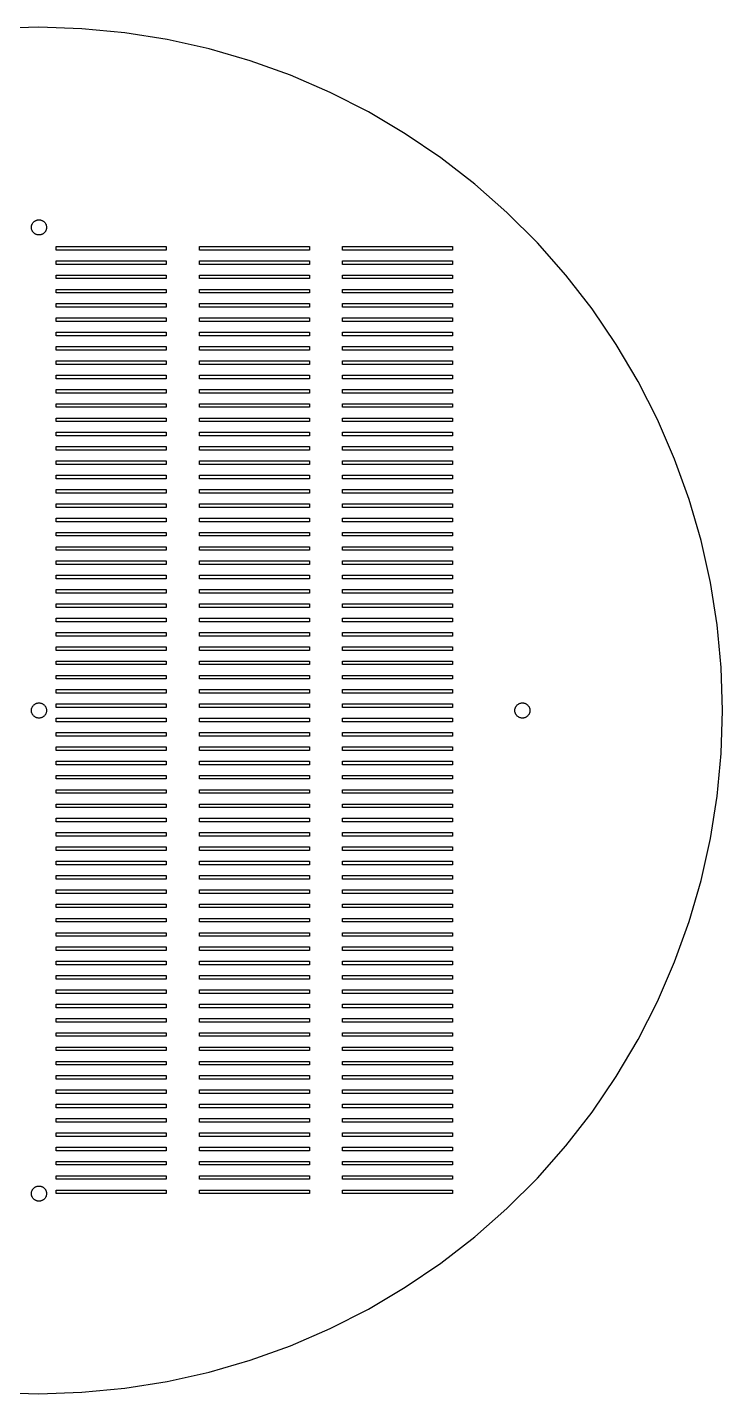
# Model space of a CAD drawing. Header units: metres. Extents: x -248 to 248, y -248 to 248.
# Drawn here: x -4.2 to 248.5, y -248.5 to 248.5 of the extents above; entities that cross this region are included whole.
import ezdxf

# ---------------------------------------------------------------- set-up
doc = ezdxf.new("R2010")
doc.units = ezdxf.units.M

msp = doc.modelspace()

# ---------------------------------------------------------------- linework, layer by layer
for p, q in [((0, 248.5), (-15.6034, 248.01)), ((15.6034, 248.01), (0, 248.5)), ((31.1453, 246.54), (15.6034, 248.01)), ((46.5643, 244.098), (31.1453, 246.54)), ((61.7994, 240.693), (46.5643, 244.098)), ((76.7907, 236.338), (61.7994, 240.693)), ((91.4789, 231.049), (76.7907, 236.338)), ((105.806, 224.85), (91.4789, 231.049)), ((119.716, 217.762), (105.806, 224.85)), ((133.153, 209.815), (119.716, 217.762)), ((146.065, 201.041), (133.153, 209.815)), ((158.4, 191.473), (146.065, 201.041)), ((170.11, 181.149), (158.4, 191.473)), ((181.149, 170.11), (170.11, 181.149)), ((-2.75, 175.716), (-2.74457, 175.889)), ((-2.74457, 175.543), (-2.75, 175.716)), ((-2.74457, 175.889), (-2.7283, 176.061)), ((-2.7283, 175.371), (-2.74457, 175.543)), ((-2.7283, 176.061), (-2.70128, 176.231)), ((-2.70128, 175.201), (-2.7283, 175.371)), ((-2.70128, 176.231), (-2.66359, 176.4)), ((-2.66359, 175.032), (-2.70128, 175.201)), ((-2.66359, 176.4), (-2.6154, 176.566)), ((-2.6154, 174.866), (-2.66359, 175.032)), ((-2.6154, 176.566), (-2.55688, 176.728)), ((-2.55688, 174.704), (-2.6154, 174.866)), ((-2.55688, 176.728), (-2.48827, 176.887)), ((-2.48827, 174.545), (-2.55688, 174.704)), ((-2.48827, 176.887), (-2.40984, 177.041)), ((-2.40984, 174.391), (-2.48827, 174.545)), ((-2.40984, 177.041), (-2.3219, 177.19)), ((-2.3219, 174.243), (-2.40984, 174.391)), ((-2.3219, 177.19), (-2.22479, 177.332)), ((-2.22479, 174.1), (-2.3219, 174.243)), ((-2.22479, 177.332), (-2.1189, 177.469)), ((-2.1189, 173.963), (-2.22479, 174.1)), ((-2.1189, 177.469), (-2.00465, 177.599)), ((-2.00465, 173.834), (-2.1189, 173.963)), ((-2.00465, 177.599), (-1.88249, 177.721)), ((-1.88249, 177.721), (-1.75291, 177.835)), ((-1.75291, 177.835), (-1.61641, 177.941)), ((-1.61641, 177.941), (-1.47351, 178.038)), ((-1.47351, 178.038), (-1.32481, 178.126)), ((-1.32481, 178.126), (-1.17088, 178.204)), ((-1.17088, 178.204), (-1.01233, 178.273)), ((-1.01233, 178.273), (-0.849792, 178.331)), ((-0.849792, 178.331), (-0.683884, 178.38)), ((-0.683884, 178.38), (-0.515289, 178.417)), ((-0.515289, 178.417), (-0.344666, 178.444)), ((-0.344666, 178.444), (-0.172668, 178.461)), ((-0.172668, 178.461), (0, 178.466)), ((0, 178.466), (0.172668, 178.461)), ((0.172668, 178.461), (0.344666, 178.444)), ((0.344666, 178.444), (0.515289, 178.417)), ((0.515289, 178.417), (0.683884, 178.38)), ((0.683884, 178.38), (0.849792, 178.331)), ((0.849792, 178.331), (1.01233, 178.273)), ((1.01233, 178.273), (1.17088, 178.204)), ((1.17088, 178.204), (1.32481, 178.126)), ((1.32481, 178.126), (1.47351, 178.038)), ((1.47351, 178.038), (1.61641, 177.941)), ((1.61641, 177.941), (1.75291, 177.835)), ((1.75291, 177.835), (1.88249, 177.721)), ((1.88249, 177.721), (2.00465, 177.599)), ((2.00465, 177.599), (2.1189, 177.469)), ((2.1189, 173.963), (2.00465, 173.834)), ((2.1189, 177.469), (2.22479, 177.332)), ((2.22479, 174.1), (2.1189, 173.963)), ((2.22479, 177.332), (2.3219, 177.19)), ((2.3219, 174.243), (2.22479, 174.1)), ((2.3219, 177.19), (2.40984, 177.041)), ((2.40984, 174.391), (2.3219, 174.243)), ((2.40984, 177.041), (2.48827, 176.887)), ((2.48827, 174.545), (2.40984, 174.391)), ((2.48827, 176.887), (2.55688, 176.728)), ((2.55688, 174.704), (2.48827, 174.545)), ((2.55688, 176.728), (2.6154, 176.566)), ((2.6154, 174.866), (2.55688, 174.704)), ((2.6154, 176.566), (2.66359, 176.4)), ((2.66359, 175.032), (2.6154, 174.866)), ((2.66359, 176.4), (2.70128, 176.231)), ((2.70128, 175.201), (2.66359, 175.032)), ((2.70128, 176.231), (2.7283, 176.061)), ((2.7283, 175.371), (2.70128, 175.201)), ((2.7283, 176.061), (2.74457, 175.889)), ((2.74457, 175.543), (2.7283, 175.371)), ((2.74457, 175.889), (2.75, 175.716)), ((2.75, 175.716), (2.74457, 175.543)), ((-1.88249, 173.711), (-2.00465, 173.834)), ((-1.75291, 173.597), (-1.88249, 173.711)), ((-1.61641, 173.491), (-1.75291, 173.597)), ((-1.47351, 173.394), (-1.61641, 173.491)), ((-1.32481, 173.306), (-1.47351, 173.394)), ((-1.17088, 173.228), (-1.32481, 173.306)), ((-1.01233, 173.159), (-1.17088, 173.228)), ((-0.849792, 173.101), (-1.01233, 173.159)), ((-0.683884, 173.052), (-0.849792, 173.101)), ((-0.515289, 173.015), (-0.683884, 173.052)), ((-0.344666, 172.988), (-0.515289, 173.015)), ((-0.172668, 172.971), (-0.344666, 172.988)), ((0, 172.966), (-0.172668, 172.971)), ((0.172668, 172.971), (0, 172.966)), ((0.344666, 172.988), (0.172668, 172.971)), ((0.515289, 173.015), (0.344666, 172.988)), ((0.683884, 173.052), (0.515289, 173.015)), ((0.849792, 173.101), (0.683884, 173.052)), ((1.01233, 173.159), (0.849792, 173.101)), ((1.17088, 173.228), (1.01233, 173.159)), ((1.32481, 173.306), (1.17088, 173.228)), ((1.47351, 173.394), (1.32481, 173.306)), ((1.61641, 173.491), (1.47351, 173.394)), ((1.75291, 173.597), (1.61641, 173.491)), ((1.88249, 173.711), (1.75291, 173.597)), ((2.00465, 173.834), (1.88249, 173.711)), ((191.473, 158.4), (181.149, 170.11)), ((6.28395, 167.484), (6.28395, 168.784)), ((6.28395, 168.784), (46.284, 168.784)), ((46.284, 167.484), (6.28395, 167.484)), ((46.284, 168.784), (46.284, 167.484)), ((58.284, 167.484), (58.284, 168.784)), ((58.284, 168.784), (98.284, 168.784)), ((98.284, 167.484), (58.284, 167.484)), ((98.284, 168.784), (98.284, 167.484)), ((110.284, 167.484), (110.284, 168.784)), ((110.284, 168.784), (150.284, 168.784)), ((150.284, 167.484), (110.284, 167.484)), ((150.284, 168.784), (150.284, 167.484)), ((6.28395, 162.284), (6.28395, 163.584)), ((6.28395, 163.584), (46.284, 163.584)), ((46.284, 162.284), (6.28395, 162.284)), ((46.284, 163.584), (46.284, 162.284)), ((58.284, 162.284), (58.284, 163.584)), ((58.284, 163.584), (98.284, 163.584)), ((98.284, 162.284), (58.284, 162.284)), ((98.284, 163.584), (98.284, 162.284)), ((110.284, 162.284), (110.284, 163.584)), ((110.284, 163.584), (150.284, 163.584)), ((150.284, 162.284), (110.284, 162.284)), ((150.284, 163.584), (150.284, 162.284)), ((6.28395, 157.084), (6.28395, 158.384)), ((6.28395, 158.384), (46.284, 158.384)), ((46.284, 157.084), (6.28395, 157.084)), ((46.284, 158.384), (46.284, 157.084)), ((58.284, 157.084), (58.284, 158.384)), ((58.284, 158.384), (98.284, 158.384)), ((98.284, 157.084), (58.284, 157.084)), ((98.284, 158.384), (98.284, 157.084)), ((110.284, 157.084), (110.284, 158.384)), ((110.284, 158.384), (150.284, 158.384)), ((150.284, 157.084), (110.284, 157.084)), ((150.284, 158.384), (150.284, 157.084)), ((201.041, 146.065), (191.473, 158.4)), ((6.28395, 151.884), (6.28395, 153.184)), ((6.28395, 153.184), (46.284, 153.184)), ((46.284, 151.884), (6.28395, 151.884)), ((46.284, 153.184), (46.284, 151.884)), ((58.284, 151.884), (58.284, 153.184)), ((58.284, 153.184), (98.284, 153.184)), ((98.284, 151.884), (58.284, 151.884)), ((98.284, 153.184), (98.284, 151.884)), ((110.284, 151.884), (110.284, 153.184)), ((110.284, 153.184), (150.284, 153.184)), ((150.284, 151.884), (110.284, 151.884)), ((150.284, 153.184), (150.284, 151.884)), ((6.28395, 146.684), (6.28395, 147.984)), ((6.28395, 147.984), (46.284, 147.984)), ((46.284, 146.684), (6.28395, 146.684)), ((46.284, 147.984), (46.284, 146.684)), ((58.284, 146.684), (58.284, 147.984)), ((58.284, 147.984), (98.284, 147.984)), ((98.284, 146.684), (58.284, 146.684)), ((98.284, 147.984), (98.284, 146.684)), ((110.284, 146.684), (110.284, 147.984)), ((110.284, 147.984), (150.284, 147.984)), ((150.284, 146.684), (110.284, 146.684)), ((150.284, 147.984), (150.284, 146.684)), ((209.815, 133.153), (201.041, 146.065)), ((6.28395, 141.484), (6.28395, 142.784)), ((6.28395, 142.784), (46.284, 142.784)), ((46.284, 141.484), (6.28395, 141.484)), ((46.284, 142.784), (46.284, 141.484)), ((58.284, 141.484), (58.284, 142.784)), ((58.284, 142.784), (98.284, 142.784)), ((98.284, 141.484), (58.284, 141.484)), ((98.284, 142.784), (98.284, 141.484)), ((110.284, 141.484), (110.284, 142.784)), ((110.284, 142.784), (150.284, 142.784)), ((150.284, 141.484), (110.284, 141.484)), ((150.284, 142.784), (150.284, 141.484)), ((6.28395, 136.284), (6.28395, 137.584)), ((6.28395, 137.584), (46.284, 137.584)), ((46.284, 136.284), (6.28395, 136.284)), ((46.284, 137.584), (46.284, 136.284)), ((58.284, 136.284), (58.284, 137.584)), ((58.284, 137.584), (98.284, 137.584)), ((98.284, 136.284), (58.284, 136.284)), ((98.284, 137.584), (98.284, 136.284)), ((110.284, 136.284), (110.284, 137.584)), ((110.284, 137.584), (150.284, 137.584)), ((150.284, 136.284), (110.284, 136.284)), ((150.284, 137.584), (150.284, 136.284)), ((6.28395, 131.084), (6.28395, 132.384)), ((6.28395, 132.384), (46.284, 132.384)), ((46.284, 131.084), (6.28395, 131.084)), ((46.284, 132.384), (46.284, 131.084)), ((58.284, 131.084), (58.284, 132.384)), ((58.284, 132.384), (98.284, 132.384)), ((98.284, 131.084), (58.284, 131.084)), ((98.284, 132.384), (98.284, 131.084)), ((110.284, 131.084), (110.284, 132.384)), ((110.284, 132.384), (150.284, 132.384)), ((150.284, 131.084), (110.284, 131.084)), ((150.284, 132.384), (150.284, 131.084)), ((217.762, 119.716), (209.815, 133.153)), ((6.28395, 125.884), (6.28395, 127.184)), ((6.28395, 127.184), (46.284, 127.184)), ((46.284, 125.884), (6.28395, 125.884)), ((46.284, 127.184), (46.284, 125.884)), ((58.284, 125.884), (58.284, 127.184)), ((58.284, 127.184), (98.284, 127.184)), ((98.284, 125.884), (58.284, 125.884)), ((98.284, 127.184), (98.284, 125.884)), ((110.284, 125.884), (110.284, 127.184)), ((110.284, 127.184), (150.284, 127.184)), ((150.284, 125.884), (110.284, 125.884)), ((150.284, 127.184), (150.284, 125.884)), ((6.28395, 120.684), (6.28395, 121.984)), ((6.28395, 121.984), (46.284, 121.984)), ((46.284, 120.684), (6.28395, 120.684)), ((46.284, 121.984), (46.284, 120.684)), ((58.284, 120.684), (58.284, 121.984)), ((58.284, 121.984), (98.284, 121.984)), ((98.284, 120.684), (58.284, 120.684)), ((98.284, 121.984), (98.284, 120.684)), ((110.284, 120.684), (110.284, 121.984)), ((110.284, 121.984), (150.284, 121.984)), ((150.284, 120.684), (110.284, 120.684)), ((150.284, 121.984), (150.284, 120.684)), ((224.85, 105.806), (217.762, 119.716)), ((6.28395, 115.484), (6.28395, 116.784)), ((6.28395, 116.784), (46.284, 116.784)), ((46.284, 115.484), (6.28395, 115.484)), ((46.284, 116.784), (46.284, 115.484)), ((58.284, 115.484), (58.284, 116.784)), ((58.284, 116.784), (98.284, 116.784)), ((98.284, 115.484), (58.284, 115.484)), ((98.284, 116.784), (98.284, 115.484)), ((110.284, 115.484), (110.284, 116.784)), ((110.284, 116.784), (150.284, 116.784)), ((150.284, 115.484), (110.284, 115.484)), ((150.284, 116.784), (150.284, 115.484)), ((6.28395, 110.284), (6.28395, 111.584)), ((6.28395, 111.584), (46.284, 111.584)), ((46.284, 110.284), (6.28395, 110.284)), ((46.284, 111.584), (46.284, 110.284)), ((58.284, 110.284), (58.284, 111.584)), ((58.284, 111.584), (98.284, 111.584)), ((98.284, 110.284), (58.284, 110.284)), ((98.284, 111.584), (98.284, 110.284)), ((110.284, 110.284), (110.284, 111.584)), ((110.284, 111.584), (150.284, 111.584)), ((150.284, 110.284), (110.284, 110.284)), ((150.284, 111.584), (150.284, 110.284)), ((6.28395, 105.084), (6.28395, 106.384)), ((6.28395, 106.384), (46.284, 106.384)), ((46.284, 105.084), (6.28395, 105.084)), ((46.284, 106.384), (46.284, 105.084)), ((58.284, 105.084), (58.284, 106.384)), ((58.284, 106.384), (98.284, 106.384)), ((98.284, 105.084), (58.284, 105.084)), ((98.284, 106.384), (98.284, 105.084)), ((110.284, 105.084), (110.284, 106.384)), ((110.284, 106.384), (150.284, 106.384)), ((150.284, 105.084), (110.284, 105.084)), ((150.284, 106.384), (150.284, 105.084)), ((231.049, 91.4789), (224.85, 105.806)), ((6.28395, 99.884), (6.28395, 101.184)), ((6.28395, 101.184), (46.284, 101.184)), ((46.284, 99.884), (6.28395, 99.884)), ((46.284, 101.184), (46.284, 99.884)), ((58.284, 99.884), (58.284, 101.184)), ((58.284, 101.184), (98.284, 101.184)), ((98.284, 99.884), (58.284, 99.884)), ((98.284, 101.184), (98.284, 99.884)), ((110.284, 99.884), (110.284, 101.184)), ((110.284, 101.184), (150.284, 101.184)), ((150.284, 99.884), (110.284, 99.884)), ((150.284, 101.184), (150.284, 99.884)), ((6.28395, 94.684), (6.28395, 95.984)), ((6.28395, 95.984), (46.284, 95.984)), ((46.284, 94.684), (6.28395, 94.684)), ((46.284, 95.984), (46.284, 94.684)), ((58.284, 94.684), (58.284, 95.984)), ((58.284, 95.984), (98.284, 95.984)), ((98.284, 94.684), (58.284, 94.684)), ((98.284, 95.984), (98.284, 94.684)), ((110.284, 94.684), (110.284, 95.984)), ((110.284, 95.984), (150.284, 95.984)), ((150.284, 94.684), (110.284, 94.684)), ((150.284, 95.984), (150.284, 94.684)), ((6.28395, 89.484), (6.28395, 90.784)), ((6.28395, 90.784), (46.284, 90.784)), ((46.284, 89.484), (6.28395, 89.484)), ((46.284, 90.784), (46.284, 89.484)), ((58.284, 89.484), (58.284, 90.784)), ((58.284, 90.784), (98.284, 90.784)), ((98.284, 89.484), (58.284, 89.484)), ((98.284, 90.784), (98.284, 89.484)), ((110.284, 89.484), (110.284, 90.784)), ((110.284, 90.784), (150.284, 90.784)), ((150.284, 89.484), (110.284, 89.484)), ((150.284, 90.784), (150.284, 89.484)), ((236.338, 76.7907), (231.049, 91.4789)), ((6.28395, 84.284), (6.28395, 85.584)), ((6.28395, 85.584), (46.284, 85.584)), ((46.284, 85.584), (46.284, 84.284)), ((58.284, 84.284), (58.284, 85.584)), ((58.284, 85.584), (98.284, 85.584)), ((98.284, 85.584), (98.284, 84.284)), ((110.284, 84.284), (110.284, 85.584)), ((110.284, 85.584), (150.284, 85.584)), ((150.284, 85.584), (150.284, 84.284)), ((46.284, 84.284), (6.28395, 84.284)), ((6.28395, 79.084), (6.28395, 80.384)), ((6.28395, 80.384), (46.284, 80.384)), ((46.284, 80.384), (46.284, 79.084)), ((98.284, 84.284), (58.284, 84.284)), ((58.284, 79.084), (58.284, 80.384)), ((58.284, 80.384), (98.284, 80.384)), ((98.284, 80.384), (98.284, 79.084)), ((150.284, 84.284), (110.284, 84.284)), ((110.284, 79.084), (110.284, 80.384)), ((110.284, 80.384), (150.284, 80.384)), ((150.284, 80.384), (150.284, 79.084)), ((46.284, 79.084), (6.28395, 79.084)), ((6.28395, 73.884), (6.28395, 75.184)), ((6.28395, 75.184), (46.284, 75.184)), ((46.284, 75.184), (46.284, 73.884)), ((98.284, 79.084), (58.284, 79.084)), ((58.284, 73.884), (58.284, 75.184)), ((58.284, 75.184), (98.284, 75.184)), ((98.284, 75.184), (98.284, 73.884)), ((150.284, 79.084), (110.284, 79.084)), ((110.284, 73.884), (110.284, 75.184)), ((110.284, 75.184), (150.284, 75.184)), ((150.284, 75.184), (150.284, 73.884)), ((240.693, 61.7994), (236.338, 76.7907)), ((46.284, 73.884), (6.28395, 73.884)), ((6.28395, 68.684), (6.28395, 69.984)), ((6.28395, 69.984), (46.284, 69.984)), ((46.284, 69.984), (46.284, 68.684)), ((98.284, 73.884), (58.284, 73.884)), ((58.284, 68.684), (58.284, 69.984)), ((58.284, 69.984), (98.284, 69.984)), ((98.284, 69.984), (98.284, 68.684)), ((150.284, 73.884), (110.284, 73.884)), ((110.284, 68.684), (110.284, 69.984)), ((110.284, 69.984), (150.284, 69.984)), ((150.284, 69.984), (150.284, 68.684)), ((46.284, 68.684), (6.28395, 68.684)), ((6.28395, 63.484), (6.28395, 64.784)), ((6.28395, 64.784), (46.284, 64.784)), ((46.284, 64.784), (46.284, 63.484)), ((98.284, 68.684), (58.284, 68.684)), ((58.284, 63.484), (58.284, 64.784)), ((58.284, 64.784), (98.284, 64.784)), ((98.284, 64.784), (98.284, 63.484)), ((150.284, 68.684), (110.284, 68.684)), ((110.284, 63.484), (110.284, 64.784)), ((110.284, 64.784), (150.284, 64.784)), ((150.284, 64.784), (150.284, 63.484)), ((46.284, 63.484), (6.28395, 63.484)), ((98.284, 63.484), (58.284, 63.484)), ((150.284, 63.484), (110.284, 63.484)), ((244.098, 46.5643), (240.693, 61.7994)), ((6.28395, 58.284), (6.28395, 59.584)), ((6.28395, 59.584), (46.284, 59.584)), ((46.284, 58.284), (6.28395, 58.284)), ((46.284, 59.584), (46.284, 58.284)), ((58.284, 58.284), (58.284, 59.584)), ((58.284, 59.584), (98.284, 59.584)), ((98.284, 58.284), (58.284, 58.284)), ((98.284, 59.584), (98.284, 58.284)), ((110.284, 58.284), (110.284, 59.584)), ((110.284, 59.584), (150.284, 59.584)), ((150.284, 58.284), (110.284, 58.284)), ((150.284, 59.584), (150.284, 58.284)), ((6.28395, 53.084), (6.28395, 54.384)), ((6.28395, 54.384), (46.284, 54.384)), ((46.284, 53.084), (6.28395, 53.084)), ((46.284, 54.384), (46.284, 53.084)), ((58.284, 53.084), (58.284, 54.384)), ((58.284, 54.384), (98.284, 54.384)), ((98.284, 53.084), (58.284, 53.084)), ((98.284, 54.384), (98.284, 53.084)), ((110.284, 53.084), (110.284, 54.384)), ((110.284, 54.384), (150.284, 54.384)), ((150.284, 53.084), (110.284, 53.084)), ((150.284, 54.384), (150.284, 53.084)), ((6.28395, 47.884), (6.28395, 49.184)), ((6.28395, 49.184), (46.284, 49.184)), ((46.284, 47.884), (6.28395, 47.884)), ((46.284, 49.184), (46.284, 47.884)), ((58.284, 47.884), (58.284, 49.184)), ((58.284, 49.184), (98.284, 49.184)), ((98.284, 47.884), (58.284, 47.884)), ((98.284, 49.184), (98.284, 47.884)), ((110.284, 47.884), (110.284, 49.184)), ((110.284, 49.184), (150.284, 49.184)), ((150.284, 47.884), (110.284, 47.884)), ((150.284, 49.184), (150.284, 47.884)), ((246.54, 31.1453), (244.098, 46.5643)), ((6.28395, 42.684), (6.28395, 43.984)), ((6.28395, 43.984), (46.284, 43.984)), ((46.284, 42.684), (6.28395, 42.684)), ((46.284, 43.984), (46.284, 42.684)), ((58.284, 42.684), (58.284, 43.984)), ((58.284, 43.984), (98.284, 43.984)), ((98.284, 42.684), (58.284, 42.684)), ((98.284, 43.984), (98.284, 42.684)), ((110.284, 42.684), (110.284, 43.984)), ((110.284, 43.984), (150.284, 43.984)), ((150.284, 42.684), (110.284, 42.684)), ((150.284, 43.984), (150.284, 42.684)), ((6.28395, 37.484), (6.28395, 38.784)), ((6.28395, 38.784), (46.284, 38.784)), ((46.284, 37.484), (6.28395, 37.484)), ((46.284, 38.784), (46.284, 37.484)), ((58.284, 37.484), (58.284, 38.784)), ((58.284, 38.784), (98.284, 38.784)), ((98.284, 37.484), (58.284, 37.484)), ((98.284, 38.784), (98.284, 37.484)), ((110.284, 37.484), (110.284, 38.784)), ((110.284, 38.784), (150.284, 38.784)), ((150.284, 37.484), (110.284, 37.484)), ((150.284, 38.784), (150.284, 37.484)), ((6.28395, 32.284), (6.28395, 33.584)), ((6.28395, 33.584), (46.284, 33.584)), ((46.284, 32.284), (6.28395, 32.284)), ((46.284, 33.584), (46.284, 32.284)), ((58.284, 32.284), (58.284, 33.584)), ((58.284, 33.584), (98.284, 33.584)), ((98.284, 32.284), (58.284, 32.284)), ((98.284, 33.584), (98.284, 32.284)), ((110.284, 32.284), (110.284, 33.584)), ((110.284, 33.584), (150.284, 33.584)), ((150.284, 32.284), (110.284, 32.284)), ((150.284, 33.584), (150.284, 32.284)), ((248.01, 15.6034), (246.54, 31.1453)), ((6.28395, 27.084), (6.28395, 28.384)), ((6.28395, 28.384), (46.284, 28.384)), ((46.284, 27.084), (6.28395, 27.084)), ((46.284, 28.384), (46.284, 27.084)), ((58.284, 27.084), (58.284, 28.384)), ((58.284, 28.384), (98.284, 28.384)), ((98.284, 27.084), (58.284, 27.084)), ((98.284, 28.384), (98.284, 27.084)), ((110.284, 27.084), (110.284, 28.384)), ((110.284, 28.384), (150.284, 28.384)), ((150.284, 27.084), (110.284, 27.084)), ((150.284, 28.384), (150.284, 27.084)), ((6.28395, 21.884), (6.28395, 23.184)), ((6.28395, 23.184), (46.284, 23.184)), ((46.284, 21.884), (6.28395, 21.884)), ((46.284, 23.184), (46.284, 21.884)), ((58.284, 21.884), (58.284, 23.184)), ((58.284, 23.184), (98.284, 23.184)), ((98.284, 21.884), (58.284, 21.884)), ((98.284, 23.184), (98.284, 21.884)), ((110.284, 21.884), (110.284, 23.184)), ((110.284, 23.184), (150.284, 23.184)), ((150.284, 21.884), (110.284, 21.884)), ((150.284, 23.184), (150.284, 21.884)), ((6.28395, 16.684), (6.28395, 17.984)), ((6.28395, 17.984), (46.284, 17.984)), ((46.284, 16.684), (6.28395, 16.684)), ((46.284, 17.984), (46.284, 16.684)), ((58.284, 16.684), (58.284, 17.984)), ((58.284, 17.984), (98.284, 17.984)), ((98.284, 16.684), (58.284, 16.684)), ((98.284, 17.984), (98.284, 16.684)), ((110.284, 16.684), (110.284, 17.984)), ((110.284, 17.984), (150.284, 17.984)), ((150.284, 16.684), (110.284, 16.684)), ((150.284, 17.984), (150.284, 16.684)), ((248.5, 0), (248.01, 15.6034)), ((6.28395, 11.484), (6.28395, 12.784)), ((6.28395, 12.784), (46.284, 12.784)), ((46.284, 11.484), (6.28395, 11.484)), ((46.284, 12.784), (46.284, 11.484)), ((58.284, 11.484), (58.284, 12.784)), ((58.284, 12.784), (98.284, 12.784)), ((98.284, 11.484), (58.284, 11.484)), ((98.284, 12.784), (98.284, 11.484)), ((110.284, 11.484), (110.284, 12.784)), ((110.284, 12.784), (150.284, 12.784)), ((150.284, 11.484), (110.284, 11.484)), ((150.284, 12.784), (150.284, 11.484)), ((6.28395, 6.28395), (6.28395, 7.58395)), ((6.28395, 7.58395), (46.284, 7.58395)), ((46.284, 6.28395), (6.28395, 6.28395)), ((46.284, 7.58395), (46.284, 6.28395)), ((58.284, 6.28395), (58.284, 7.58395)), ((58.284, 7.58395), (98.284, 7.58395)), ((98.284, 6.28395), (58.284, 6.28395)), ((98.284, 7.58395), (98.284, 6.28395)), ((110.284, 6.28395), (110.284, 7.58395)), ((110.284, 7.58395), (150.284, 7.58395)), ((150.284, 6.28395), (110.284, 6.28395)), ((150.284, 7.58395), (150.284, 6.28395)), ((-2.75, 0), (-2.74457, 0.172668)), ((-2.74457, -0.172668), (-2.75, 0)), ((-2.74457, 0.172668), (-2.7283, 0.344666)), ((-2.7283, 0.344666), (-2.70128, 0.515289)), ((-2.70128, 0.515289), (-2.66359, 0.683884)), ((-2.66359, 0.683884), (-2.6154, 0.849792)), ((-2.6154, 0.849792), (-2.55688, 1.01233)), ((-2.55688, 1.01233), (-2.48827, 1.17088)), ((-2.48827, 1.17088), (-2.40984, 1.32481)), ((-2.40984, 1.32481), (-2.3219, 1.47351)), ((-2.3219, 1.47351), (-2.22479, 1.61641)), ((-2.22479, 1.61641), (-2.1189, 1.75291)), ((-2.1189, 1.75291), (-2.00465, 1.88249)), ((-2.00465, 1.88249), (-1.88249, 2.00465)), ((-1.88249, 2.00465), (-1.75291, 2.1189)), ((-1.75291, 2.1189), (-1.61641, 2.22479)), ((-1.61641, 2.22479), (-1.47351, 2.3219)), ((-1.47351, 2.3219), (-1.32481, 2.40984)), ((-1.32481, 2.40984), (-1.17088, 2.48827)), ((-1.17088, 2.48827), (-1.01233, 2.55688)), ((-1.01233, 2.55688), (-0.849792, 2.6154)), ((-0.849792, 2.6154), (-0.683884, 2.66359)), ((-0.683884, 2.66359), (-0.515289, 2.70128)), ((-0.515289, 2.70128), (-0.344666, 2.7283)), ((-0.344666, 2.7283), (-0.172668, 2.74457)), ((-0.172668, 2.74457), (0, 2.75)), ((0, 2.75), (0.172668, 2.74457)), ((0.172668, 2.74457), (0.344666, 2.7283)), ((0.344666, 2.7283), (0.515289, 2.70128)), ((0.515289, 2.70128), (0.683884, 2.66359)), ((0.683884, 2.66359), (0.849792, 2.6154)), ((0.849792, 2.6154), (1.01233, 2.55688)), ((1.01233, 2.55688), (1.17088, 2.48827)), ((1.17088, 2.48827), (1.32481, 2.40984)), ((1.32481, 2.40984), (1.47351, 2.3219)), ((1.47351, 2.3219), (1.61641, 2.22479)), ((1.61641, 2.22479), (1.75291, 2.1189)), ((1.75291, 2.1189), (1.88249, 2.00465)), ((1.88249, 2.00465), (2.00465, 1.88249)), ((2.00465, 1.88249), (2.1189, 1.75291)), ((2.1189, 1.75291), (2.22479, 1.61641)), ((2.22479, 1.61641), (2.3219, 1.47351)), ((2.3219, 1.47351), (2.40984, 1.32481)), ((2.40984, 1.32481), (2.48827, 1.17088)), ((2.48827, 1.17088), (2.55688, 1.01233)), ((2.55688, 1.01233), (2.6154, 0.849792)), ((2.6154, 0.849792), (2.66359, 0.683884)), ((2.66359, 0.683884), (2.70128, 0.515289)), ((2.70128, 0.515289), (2.7283, 0.344666)), ((2.7283, 0.344666), (2.74457, 0.172668)), ((2.74457, 0.172668), (2.75, 0)), ((2.75, 0), (2.74457, -0.172668)), ((6.28395, 1.08395), (6.28395, 2.38396)), ((6.28395, 2.38396), (46.284, 2.38396)), ((46.284, 1.08395), (6.28395, 1.08395)), ((46.284, 2.38396), (46.284, 1.08395)), ((58.284, 1.08395), (58.284, 2.38396)), ((58.284, 2.38396), (98.284, 2.38396)), ((98.284, 1.08395), (58.284, 1.08395)), ((98.284, 2.38396), (98.284, 1.08395)), ((110.284, 1.08395), (110.284, 2.38396)), ((110.284, 2.38396), (150.284, 2.38396)), ((150.284, 1.08395), (110.284, 1.08395)), ((150.284, 2.38396), (150.284, 1.08395)), ((172.966, 0), (172.971, 0.172668)), ((172.971, -0.172668), (172.966, 0)), ((172.971, 0.172668), (172.988, 0.344666)), ((172.988, 0.344666), (173.015, 0.515289)), ((173.015, 0.515289), (173.052, 0.683884)), ((173.052, 0.683884), (173.101, 0.849792)), ((173.101, 0.849792), (173.159, 1.01233)), ((173.159, 1.01233), (173.228, 1.17088)), ((173.228, 1.17088), (173.306, 1.32481)), ((173.306, 1.32481), (173.394, 1.47351)), ((173.394, 1.47351), (173.491, 1.61641)), ((173.491, 1.61641), (173.597, 1.75291)), ((173.597, 1.75291), (173.711, 1.88249)), ((173.711, 1.88249), (173.834, 2.00465)), ((173.834, 2.00465), (173.963, 2.1189)), ((173.963, 2.1189), (174.1, 2.22479)), ((174.1, 2.22479), (174.243, 2.3219)), ((174.243, 2.3219), (174.391, 2.40984)), ((174.391, 2.40984), (174.545, 2.48827)), ((174.545, 2.48827), (174.704, 2.55688)), ((174.704, 2.55688), (174.866, 2.6154)), ((174.866, 2.6154), (175.032, 2.66359)), ((175.032, 2.66359), (175.201, 2.70128)), ((175.201, 2.70128), (175.371, 2.7283)), ((175.371, 2.7283), (175.543, 2.74457)), ((175.543, 2.74457), (175.716, 2.75)), ((175.716, 2.75), (175.889, 2.74457)), ((175.889, 2.74457), (176.061, 2.7283)), ((176.061, 2.7283), (176.231, 2.70128)), ((176.231, 2.70128), (176.4, 2.66359)), ((176.4, 2.66359), (176.566, 2.6154)), ((176.566, 2.6154), (176.728, 2.55688)), ((176.728, 2.55688), (176.887, 2.48827)), ((176.887, 2.48827), (177.041, 2.40984)), ((177.041, 2.40984), (177.19, 2.3219)), ((177.19, 2.3219), (177.332, 2.22479)), ((177.332, 2.22479), (177.469, 2.1189)), ((177.469, 2.1189), (177.599, 2.00465)), ((177.599, 2.00465), (177.721, 1.88249)), ((177.721, 1.88249), (177.835, 1.75291)), ((177.835, 1.75291), (177.941, 1.61641)), ((177.941, 1.61641), (178.038, 1.47351)), ((178.038, 1.47351), (178.126, 1.32481)), ((178.126, 1.32481), (178.204, 1.17088)), ((178.204, 1.17088), (178.273, 1.01233)), ((178.273, 1.01233), (178.331, 0.849792)), ((178.331, 0.849792), (178.38, 0.683884)), ((178.38, 0.683884), (178.417, 0.515289)), ((178.417, 0.515289), (178.444, 0.344666)), ((178.444, 0.344666), (178.461, 0.172668)), ((178.461, 0.172668), (178.466, 0)), ((178.466, 0), (178.461, -0.172668)), ((248.01, -15.6034), (248.5, 0)), ((-2.7283, -0.344666), (-2.74457, -0.172668)), ((-2.70128, -0.515289), (-2.7283, -0.344666)), ((-2.66359, -0.683884), (-2.70128, -0.515289)), ((-2.6154, -0.849792), (-2.66359, -0.683884)), ((-2.55688, -1.01233), (-2.6154, -0.849792)), ((-2.48827, -1.17088), (-2.55688, -1.01233)), ((-2.40984, -1.32481), (-2.48827, -1.17088)), ((-2.3219, -1.47351), (-2.40984, -1.32481)), ((-2.22479, -1.61641), (-2.3219, -1.47351)), ((-2.1189, -1.75291), (-2.22479, -1.61641)), ((-2.00465, -1.88249), (-2.1189, -1.75291)), ((-1.88249, -2.00465), (-2.00465, -1.88249)), ((-1.75291, -2.1189), (-1.88249, -2.00465)), ((-1.61641, -2.22479), (-1.75291, -2.1189)), ((-1.47351, -2.3219), (-1.61641, -2.22479)), ((-1.32481, -2.40984), (-1.47351, -2.3219)), ((-1.17088, -2.48827), (-1.32481, -2.40984)), ((-1.01233, -2.55688), (-1.17088, -2.48827)), ((-0.849792, -2.6154), (-1.01233, -2.55688)), ((-0.683884, -2.66359), (-0.849792, -2.6154)), ((-0.515289, -2.70128), (-0.683884, -2.66359)), ((-0.344666, -2.7283), (-0.515289, -2.70128)), ((-0.172668, -2.74457), (-0.344666, -2.7283)), ((0, -2.75), (-0.172668, -2.74457)), ((0.172668, -2.74457), (0, -2.75)), ((0.344666, -2.7283), (0.172668, -2.74457)), ((0.515289, -2.70128), (0.344666, -2.7283)), ((0.683884, -2.66359), (0.515289, -2.70128)), ((0.849792, -2.6154), (0.683884, -2.66359)), ((1.01233, -2.55688), (0.849792, -2.6154)), ((1.17088, -2.48827), (1.01233, -2.55688)), ((1.32481, -2.40984), (1.17088, -2.48827)), ((1.47351, -2.3219), (1.32481, -2.40984)), ((1.61641, -2.22479), (1.47351, -2.3219)), ((1.75291, -2.1189), (1.61641, -2.22479)), ((1.88249, -2.00465), (1.75291, -2.1189)), ((2.00465, -1.88249), (1.88249, -2.00465)), ((2.1189, -1.75291), (2.00465, -1.88249)), ((2.22479, -1.61641), (2.1189, -1.75291)), ((2.3219, -1.47351), (2.22479, -1.61641)), ((2.40984, -1.32481), (2.3219, -1.47351)), ((2.48827, -1.17088), (2.40984, -1.32481)), ((2.55688, -1.01233), (2.48827, -1.17088)), ((2.6154, -0.849792), (2.55688, -1.01233)), ((2.66359, -0.683884), (2.6154, -0.849792)), ((2.70128, -0.515289), (2.66359, -0.683884)), ((2.7283, -0.344666), (2.70128, -0.515289)), ((2.74457, -0.172668), (2.7283, -0.344666)), ((6.28395, -4.11603), (6.28395, -2.81602)), ((6.28395, -2.81602), (46.284, -2.81602)), ((46.284, -4.11603), (6.28395, -4.11603)), ((46.284, -2.81602), (46.284, -4.11603)), ((58.284, -4.11603), (58.284, -2.81602)), ((58.284, -2.81602), (98.284, -2.81602)), ((98.284, -4.11603), (58.284, -4.11603)), ((98.284, -2.81602), (98.284, -4.11603)), ((110.284, -4.11603), (110.284, -2.81602)), ((110.284, -2.81602), (150.284, -2.81602)), ((150.284, -4.11603), (110.284, -4.11603)), ((150.284, -2.81602), (150.284, -4.11603)), ((172.988, -0.344666), (172.971, -0.172668)), ((173.015, -0.515289), (172.988, -0.344666)), ((173.052, -0.683884), (173.015, -0.515289)), ((173.101, -0.849792), (173.052, -0.683884)), ((173.159, -1.01233), (173.101, -0.849792)), ((173.228, -1.17088), (173.159, -1.01233)), ((173.306, -1.32481), (173.228, -1.17088)), ((173.394, -1.47351), (173.306, -1.32481)), ((173.491, -1.61641), (173.394, -1.47351)), ((173.597, -1.75291), (173.491, -1.61641)), ((173.711, -1.88249), (173.597, -1.75291)), ((173.834, -2.00465), (173.711, -1.88249)), ((173.963, -2.1189), (173.834, -2.00465)), ((174.1, -2.22479), (173.963, -2.1189)), ((174.243, -2.3219), (174.1, -2.22479)), ((174.391, -2.40984), (174.243, -2.3219)), ((174.545, -2.48827), (174.391, -2.40984)), ((174.704, -2.55688), (174.545, -2.48827)), ((174.866, -2.6154), (174.704, -2.55688)), ((175.032, -2.66359), (174.866, -2.6154)), ((175.201, -2.70128), (175.032, -2.66359)), ((175.371, -2.7283), (175.201, -2.70128)), ((175.543, -2.74457), (175.371, -2.7283)), ((175.716, -2.75), (175.543, -2.74457)), ((175.889, -2.74457), (175.716, -2.75)), ((176.061, -2.7283), (175.889, -2.74457)), ((176.231, -2.70128), (176.061, -2.7283)), ((176.4, -2.66359), (176.231, -2.70128)), ((176.566, -2.6154), (176.4, -2.66359)), ((176.728, -2.55688), (176.566, -2.6154)), ((176.887, -2.48827), (176.728, -2.55688)), ((177.041, -2.40984), (176.887, -2.48827)), ((177.19, -2.3219), (177.041, -2.40984)), ((177.332, -2.22479), (177.19, -2.3219)), ((177.469, -2.1189), (177.332, -2.22479)), ((177.599, -2.00465), (177.469, -2.1189)), ((177.721, -1.88249), (177.599, -2.00465)), ((177.835, -1.75291), (177.721, -1.88249)), ((177.941, -1.61641), (177.835, -1.75291)), ((178.038, -1.47351), (177.941, -1.61641)), ((178.126, -1.32481), (178.038, -1.47351)), ((178.204, -1.17088), (178.126, -1.32481)), ((178.273, -1.01233), (178.204, -1.17088)), ((178.331, -0.849792), (178.273, -1.01233)), ((178.38, -0.683884), (178.331, -0.849792)), ((178.417, -0.515289), (178.38, -0.683884)), ((178.444, -0.344666), (178.417, -0.515289)), ((178.461, -0.172668), (178.444, -0.344666)), ((6.28395, -9.31602), (6.28395, -8.01602)), ((6.28395, -8.01602), (46.284, -8.01602)), ((46.284, -9.31602), (6.28395, -9.31602)), ((46.284, -8.01602), (46.284, -9.31602)), ((58.284, -9.31602), (58.284, -8.01602)), ((58.284, -8.01602), (98.284, -8.01602)), ((98.284, -9.31602), (58.284, -9.31602)), ((98.284, -8.01602), (98.284, -9.31602)), ((110.284, -9.31602), (110.284, -8.01602)), ((110.284, -8.01602), (150.284, -8.01602)), ((150.284, -9.31602), (110.284, -9.31602)), ((150.284, -8.01602), (150.284, -9.31602)), ((6.28395, -14.516), (6.28395, -13.216)), ((6.28395, -13.216), (46.284, -13.216)), ((46.284, -14.516), (6.28395, -14.516)), ((46.284, -13.216), (46.284, -14.516)), ((58.284, -14.516), (58.284, -13.216)), ((58.284, -13.216), (98.284, -13.216)), ((98.284, -14.516), (58.284, -14.516)), ((98.284, -13.216), (98.284, -14.516)), ((110.284, -14.516), (110.284, -13.216)), ((110.284, -13.216), (150.284, -13.216)), ((150.284, -14.516), (110.284, -14.516)), ((150.284, -13.216), (150.284, -14.516)), ((6.28395, -19.716), (6.28395, -18.416)), ((6.28395, -18.416), (46.284, -18.416)), ((46.284, -19.716), (6.28395, -19.716)), ((46.284, -18.416), (46.284, -19.716)), ((58.284, -19.716), (58.284, -18.416)), ((58.284, -18.416), (98.284, -18.416)), ((98.284, -19.716), (58.284, -19.716)), ((98.284, -18.416), (98.284, -19.716)), ((110.284, -19.716), (110.284, -18.416)), ((110.284, -18.416), (150.284, -18.416)), ((150.284, -19.716), (110.284, -19.716)), ((150.284, -18.416), (150.284, -19.716)), ((246.54, -31.1453), (248.01, -15.6034)), ((6.28395, -24.916), (6.28395, -23.616)), ((6.28395, -23.616), (46.284, -23.616)), ((46.284, -23.616), (46.284, -24.916)), ((58.284, -24.916), (58.284, -23.616)), ((58.284, -23.616), (98.284, -23.616)), ((98.284, -23.616), (98.284, -24.916)), ((110.284, -24.916), (110.284, -23.616)), ((110.284, -23.616), (150.284, -23.616)), ((150.284, -23.616), (150.284, -24.916)), ((46.284, -24.916), (6.28395, -24.916)), ((6.28395, -30.116), (6.28395, -28.816)), ((6.28395, -28.816), (46.284, -28.816)), ((46.284, -28.816), (46.284, -30.116)), ((98.284, -24.916), (58.284, -24.916)), ((58.284, -30.116), (58.284, -28.816)), ((58.284, -28.816), (98.284, -28.816)), ((98.284, -28.816), (98.284, -30.116)), ((150.284, -24.916), (110.284, -24.916)), ((110.284, -30.116), (110.284, -28.816)), ((110.284, -28.816), (150.284, -28.816)), ((150.284, -28.816), (150.284, -30.116)), ((46.284, -30.116), (6.28395, -30.116)), ((6.28395, -35.316), (6.28395, -34.016)), ((6.28395, -34.016), (46.284, -34.016)), ((46.284, -34.016), (46.284, -35.316)), ((98.284, -30.116), (58.284, -30.116)), ((58.284, -35.316), (58.284, -34.016)), ((58.284, -34.016), (98.284, -34.016)), ((98.284, -34.016), (98.284, -35.316)), ((150.284, -30.116), (110.284, -30.116)), ((110.284, -35.316), (110.284, -34.016)), ((110.284, -34.016), (150.284, -34.016)), ((150.284, -34.016), (150.284, -35.316)), ((244.098, -46.5643), (246.54, -31.1453)), ((46.284, -35.316), (6.28395, -35.316)), ((6.28395, -40.516), (6.28395, -39.216)), ((6.28395, -39.216), (46.284, -39.216)), ((46.284, -39.216), (46.284, -40.516)), ((98.284, -35.316), (58.284, -35.316)), ((58.284, -40.516), (58.284, -39.216)), ((58.284, -39.216), (98.284, -39.216)), ((98.284, -39.216), (98.284, -40.516)), ((150.284, -35.316), (110.284, -35.316)), ((110.284, -40.516), (110.284, -39.216)), ((110.284, -39.216), (150.284, -39.216)), ((150.284, -39.216), (150.284, -40.516)), ((46.284, -40.516), (6.28395, -40.516)), ((6.28395, -45.716), (6.28395, -44.416)), ((6.28395, -44.416), (46.284, -44.416)), ((46.284, -44.416), (46.284, -45.716)), ((98.284, -40.516), (58.284, -40.516)), ((58.284, -45.716), (58.284, -44.416)), ((58.284, -44.416), (98.284, -44.416)), ((98.284, -44.416), (98.284, -45.716)), ((150.284, -40.516), (110.284, -40.516)), ((110.284, -45.716), (110.284, -44.416)), ((110.284, -44.416), (150.284, -44.416)), ((150.284, -44.416), (150.284, -45.716)), ((46.284, -45.716), (6.28395, -45.716)), ((6.28395, -50.916), (6.28395, -49.616)), ((6.28395, -49.616), (46.284, -49.616)), ((46.284, -49.616), (46.284, -50.916)), ((98.284, -45.716), (58.284, -45.716)), ((58.284, -50.916), (58.284, -49.616)), ((58.284, -49.616), (98.284, -49.616)), ((98.284, -49.616), (98.284, -50.916)), ((150.284, -45.716), (110.284, -45.716)), ((110.284, -50.916), (110.284, -49.616)), ((110.284, -49.616), (150.284, -49.616)), ((150.284, -49.616), (150.284, -50.916)), ((240.693, -61.7994), (244.098, -46.5643)), ((46.284, -50.916), (6.28395, -50.916)), ((98.284, -50.916), (58.284, -50.916)), ((150.284, -50.916), (110.284, -50.916)), ((6.28395, -56.116), (6.28395, -54.816)), ((6.28395, -54.816), (46.284, -54.816)), ((46.284, -56.116), (6.28395, -56.116)), ((46.284, -54.816), (46.284, -56.116)), ((58.284, -56.116), (58.284, -54.816)), ((58.284, -54.816), (98.284, -54.816)), ((98.284, -56.116), (58.284, -56.116)), ((98.284, -54.816), (98.284, -56.116)), ((110.284, -56.116), (110.284, -54.816)), ((110.284, -54.816), (150.284, -54.816)), ((150.284, -56.116), (110.284, -56.116)), ((150.284, -54.816), (150.284, -56.116)), ((6.28395, -61.316), (6.28395, -60.016)), ((6.28395, -60.016), (46.284, -60.016)), ((46.284, -61.316), (6.28395, -61.316)), ((46.284, -60.016), (46.284, -61.316)), ((58.284, -61.316), (58.284, -60.016)), ((58.284, -60.016), (98.284, -60.016)), ((98.284, -61.316), (58.284, -61.316)), ((98.284, -60.016), (98.284, -61.316)), ((110.284, -61.316), (110.284, -60.016)), ((110.284, -60.016), (150.284, -60.016)), ((150.284, -61.316), (110.284, -61.316)), ((150.284, -60.016), (150.284, -61.316)), ((236.338, -76.7907), (240.693, -61.7994)), ((6.28395, -66.516), (6.28395, -65.216)), ((6.28395, -65.216), (46.284, -65.216)), ((46.284, -66.516), (6.28395, -66.516)), ((46.284, -65.216), (46.284, -66.516)), ((58.284, -66.516), (58.284, -65.216)), ((58.284, -65.216), (98.284, -65.216)), ((98.284, -66.516), (58.284, -66.516)), ((98.284, -65.216), (98.284, -66.516)), ((110.284, -66.516), (110.284, -65.216)), ((110.284, -65.216), (150.284, -65.216)), ((150.284, -66.516), (110.284, -66.516)), ((150.284, -65.216), (150.284, -66.516)), ((6.28395, -71.716), (6.28395, -70.416)), ((6.28395, -70.416), (46.284, -70.416)), ((46.284, -71.716), (6.28395, -71.716)), ((46.284, -70.416), (46.284, -71.716)), ((58.284, -71.716), (58.284, -70.416)), ((58.284, -70.416), (98.284, -70.416)), ((98.284, -71.716), (58.284, -71.716)), ((98.284, -70.416), (98.284, -71.716)), ((110.284, -71.716), (110.284, -70.416)), ((110.284, -70.416), (150.284, -70.416)), ((150.284, -71.716), (110.284, -71.716)), ((150.284, -70.416), (150.284, -71.716)), ((6.28395, -76.916), (6.28395, -75.616)), ((6.28395, -75.616), (46.284, -75.616)), ((46.284, -76.916), (6.28395, -76.916)), ((46.284, -75.616), (46.284, -76.916)), ((58.284, -76.916), (58.284, -75.616)), ((58.284, -75.616), (98.284, -75.616)), ((98.284, -76.916), (58.284, -76.916)), ((98.284, -75.616), (98.284, -76.916)), ((110.284, -76.916), (110.284, -75.616)), ((110.284, -75.616), (150.284, -75.616)), ((150.284, -76.916), (110.284, -76.916)), ((150.284, -75.616), (150.284, -76.916)), ((231.049, -91.4789), (236.338, -76.7907)), ((6.28395, -82.116), (6.28395, -80.816)), ((6.28395, -80.816), (46.284, -80.816)), ((46.284, -82.116), (6.28395, -82.116)), ((46.284, -80.816), (46.284, -82.116)), ((58.284, -82.116), (58.284, -80.816)), ((58.284, -80.816), (98.284, -80.816)), ((98.284, -82.116), (58.284, -82.116)), ((98.284, -80.816), (98.284, -82.116)), ((110.284, -82.116), (110.284, -80.816)), ((110.284, -80.816), (150.284, -80.816)), ((150.284, -82.116), (110.284, -82.116)), ((150.284, -80.816), (150.284, -82.116)), ((6.28395, -87.316), (6.28395, -86.016)), ((6.28395, -86.016), (46.284, -86.016)), ((46.284, -87.316), (6.28395, -87.316)), ((46.284, -86.016), (46.284, -87.316)), ((58.284, -87.316), (58.284, -86.016)), ((58.284, -86.016), (98.284, -86.016)), ((98.284, -87.316), (58.284, -87.316)), ((98.284, -86.016), (98.284, -87.316)), ((110.284, -87.316), (110.284, -86.016)), ((110.284, -86.016), (150.284, -86.016)), ((150.284, -87.316), (110.284, -87.316)), ((150.284, -86.016), (150.284, -87.316)), ((6.28395, -92.516), (6.28395, -91.216)), ((6.28395, -91.216), (46.284, -91.216)), ((46.284, -92.516), (6.28395, -92.516)), ((46.284, -91.216), (46.284, -92.516)), ((58.284, -92.516), (58.284, -91.216)), ((58.284, -91.216), (98.284, -91.216)), ((98.284, -92.516), (58.284, -92.516)), ((98.284, -91.216), (98.284, -92.516)), ((110.284, -92.516), (110.284, -91.216)), ((110.284, -91.216), (150.284, -91.216)), ((150.284, -92.516), (110.284, -92.516)), ((150.284, -91.216), (150.284, -92.516)), ((224.85, -105.806), (231.049, -91.4789)), ((6.28395, -97.716), (6.28395, -96.416)), ((6.28395, -96.416), (46.284, -96.416)), ((46.284, -97.716), (6.28395, -97.716)), ((46.284, -96.416), (46.284, -97.716)), ((58.284, -97.716), (58.284, -96.416)), ((58.284, -96.416), (98.284, -96.416)), ((98.284, -97.716), (58.284, -97.716)), ((98.284, -96.416), (98.284, -97.716)), ((110.284, -97.716), (110.284, -96.416)), ((110.284, -96.416), (150.284, -96.416)), ((150.284, -97.716), (110.284, -97.716)), ((150.284, -96.416), (150.284, -97.716)), ((6.28395, -102.916), (6.28395, -101.616)), ((6.28395, -101.616), (46.284, -101.616)), ((46.284, -102.916), (6.28395, -102.916)), ((46.284, -101.616), (46.284, -102.916)), ((58.284, -102.916), (58.284, -101.616)), ((58.284, -101.616), (98.284, -101.616)), ((98.284, -102.916), (58.284, -102.916)), ((98.284, -101.616), (98.284, -102.916)), ((110.284, -102.916), (110.284, -101.616)), ((110.284, -101.616), (150.284, -101.616)), ((150.284, -102.916), (110.284, -102.916)), ((150.284, -101.616), (150.284, -102.916)), ((6.28395, -108.116), (6.28395, -106.816)), ((6.28395, -106.816), (46.284, -106.816)), ((46.284, -108.116), (6.28395, -108.116)), ((46.284, -106.816), (46.284, -108.116)), ((58.284, -108.116), (58.284, -106.816)), ((58.284, -106.816), (98.284, -106.816)), ((98.284, -108.116), (58.284, -108.116)), ((98.284, -106.816), (98.284, -108.116)), ((110.284, -108.116), (110.284, -106.816)), ((110.284, -106.816), (150.284, -106.816)), ((150.284, -108.116), (110.284, -108.116)), ((150.284, -106.816), (150.284, -108.116)), ((217.762, -119.716), (224.85, -105.806)), ((6.28395, -113.316), (6.28395, -112.016)), ((6.28395, -112.016), (46.284, -112.016)), ((46.284, -113.316), (6.28395, -113.316)), ((46.284, -112.016), (46.284, -113.316)), ((58.284, -113.316), (58.284, -112.016)), ((58.284, -112.016), (98.284, -112.016)), ((98.284, -113.316), (58.284, -113.316)), ((98.284, -112.016), (98.284, -113.316)), ((110.284, -113.316), (110.284, -112.016)), ((110.284, -112.016), (150.284, -112.016)), ((150.284, -113.316), (110.284, -113.316)), ((150.284, -112.016), (150.284, -113.316)), ((6.28395, -118.516), (6.28395, -117.216)), ((6.28395, -117.216), (46.284, -117.216)), ((46.284, -118.516), (6.28395, -118.516)), ((46.284, -117.216), (46.284, -118.516)), ((58.284, -118.516), (58.284, -117.216)), ((58.284, -117.216), (98.284, -117.216)), ((98.284, -118.516), (58.284, -118.516)), ((98.284, -117.216), (98.284, -118.516)), ((110.284, -118.516), (110.284, -117.216)), ((110.284, -117.216), (150.284, -117.216)), ((150.284, -118.516), (110.284, -118.516)), ((150.284, -117.216), (150.284, -118.516)), ((6.28395, -123.716), (6.28395, -122.416)), ((6.28395, -122.416), (46.284, -122.416)), ((46.284, -123.716), (6.28395, -123.716)), ((46.284, -122.416), (46.284, -123.716)), ((58.284, -123.716), (58.284, -122.416)), ((58.284, -122.416), (98.284, -122.416)), ((98.284, -123.716), (58.284, -123.716)), ((98.284, -122.416), (98.284, -123.716)), ((110.284, -123.716), (110.284, -122.416)), ((110.284, -122.416), (150.284, -122.416)), ((150.284, -123.716), (110.284, -123.716)), ((150.284, -122.416), (150.284, -123.716)), ((209.815, -133.153), (217.762, -119.716)), ((6.28395, -128.916), (6.28395, -127.616)), ((6.28395, -127.616), (46.284, -127.616)), ((46.284, -128.916), (6.28395, -128.916)), ((46.284, -127.616), (46.284, -128.916)), ((58.284, -128.916), (58.284, -127.616)), ((58.284, -127.616), (98.284, -127.616)), ((98.284, -128.916), (58.284, -128.916)), ((98.284, -127.616), (98.284, -128.916)), ((110.284, -128.916), (110.284, -127.616)), ((110.284, -127.616), (150.284, -127.616)), ((150.284, -128.916), (110.284, -128.916)), ((150.284, -127.616), (150.284, -128.916)), ((6.28395, -134.116), (6.28395, -132.816)), ((6.28395, -132.816), (46.284, -132.816)), ((46.284, -134.116), (6.28395, -134.116)), ((46.284, -132.816), (46.284, -134.116)), ((58.284, -134.116), (58.284, -132.816)), ((58.284, -132.816), (98.284, -132.816)), ((98.284, -134.116), (58.284, -134.116)), ((98.284, -132.816), (98.284, -134.116)), ((110.284, -134.116), (110.284, -132.816)), ((110.284, -132.816), (150.284, -132.816)), ((150.284, -134.116), (110.284, -134.116)), ((150.284, -132.816), (150.284, -134.116)), ((201.041, -146.065), (209.815, -133.153)), ((6.28395, -139.316), (6.28395, -138.016)), ((6.28395, -138.016), (46.284, -138.016)), ((46.284, -138.016), (46.284, -139.316)), ((58.284, -139.316), (58.284, -138.016)), ((58.284, -138.016), (98.284, -138.016)), ((98.284, -138.016), (98.284, -139.316)), ((110.284, -139.316), (110.284, -138.016)), ((110.284, -138.016), (150.284, -138.016)), ((150.284, -138.016), (150.284, -139.316)), ((46.284, -139.316), (6.28395, -139.316)), ((6.28395, -144.516), (6.28395, -143.216)), ((6.28395, -143.216), (46.284, -143.216)), ((46.284, -143.216), (46.284, -144.516)), ((98.284, -139.316), (58.284, -139.316)), ((58.284, -144.516), (58.284, -143.216)), ((58.284, -143.216), (98.284, -143.216)), ((98.284, -143.216), (98.284, -144.516)), ((150.284, -139.316), (110.284, -139.316)), ((110.284, -144.516), (110.284, -143.216)), ((110.284, -143.216), (150.284, -143.216)), ((150.284, -143.216), (150.284, -144.516)), ((46.284, -144.516), (6.28395, -144.516)), ((6.28395, -149.716), (6.28395, -148.416)), ((6.28395, -148.416), (46.284, -148.416)), ((46.284, -148.416), (46.284, -149.716)), ((98.284, -144.516), (58.284, -144.516)), ((58.284, -149.716), (58.284, -148.416)), ((58.284, -148.416), (98.284, -148.416)), ((98.284, -148.416), (98.284, -149.716)), ((150.284, -144.516), (110.284, -144.516)), ((110.284, -149.716), (110.284, -148.416)), ((110.284, -148.416), (150.284, -148.416)), ((150.284, -148.416), (150.284, -149.716)), ((191.473, -158.4), (201.041, -146.065)), ((46.284, -149.716), (6.28395, -149.716)), ((6.28395, -154.916), (6.28395, -153.616)), ((6.28395, -153.616), (46.284, -153.616)), ((46.284, -153.616), (46.284, -154.916)), ((98.284, -149.716), (58.284, -149.716)), ((58.284, -154.916), (58.284, -153.616)), ((58.284, -153.616), (98.284, -153.616)), ((98.284, -153.616), (98.284, -154.916)), ((150.284, -149.716), (110.284, -149.716)), ((110.284, -154.916), (110.284, -153.616)), ((110.284, -153.616), (150.284, -153.616)), ((150.284, -153.616), (150.284, -154.916)), ((46.284, -154.916), (6.28395, -154.916)), ((6.28395, -160.116), (6.28395, -158.816)), ((6.28395, -158.816), (46.284, -158.816)), ((46.284, -158.816), (46.284, -160.116)), ((98.284, -154.916), (58.284, -154.916)), ((58.284, -160.116), (58.284, -158.816)), ((58.284, -158.816), (98.284, -158.816)), ((98.284, -158.816), (98.284, -160.116)), ((150.284, -154.916), (110.284, -154.916)), ((110.284, -160.116), (110.284, -158.816)), ((110.284, -158.816), (150.284, -158.816)), ((150.284, -158.816), (150.284, -160.116)), ((181.149, -170.11), (191.473, -158.4)), ((46.284, -160.116), (6.28395, -160.116)), ((98.284, -160.116), (58.284, -160.116)), ((150.284, -160.116), (110.284, -160.116)), ((6.28395, -165.316), (6.28395, -164.016)), ((6.28395, -164.016), (46.284, -164.016)), ((46.284, -165.316), (6.28395, -165.316)), ((46.284, -164.016), (46.284, -165.316)), ((58.284, -165.316), (58.284, -164.016)), ((58.284, -164.016), (98.284, -164.016)), ((98.284, -165.316), (58.284, -165.316)), ((98.284, -164.016), (98.284, -165.316)), ((110.284, -165.316), (110.284, -164.016)), ((110.284, -164.016), (150.284, -164.016)), ((150.284, -165.316), (110.284, -165.316)), ((150.284, -164.016), (150.284, -165.316)), ((-2.1189, -173.963), (-2.00465, -173.834)), ((-2.00465, -173.834), (-1.88249, -173.711)), ((-1.88249, -173.711), (-1.75291, -173.597)), ((-1.75291, -173.597), (-1.61641, -173.491)), ((-1.61641, -173.491), (-1.47351, -173.394)), ((-1.47351, -173.394), (-1.32481, -173.306)), ((-1.32481, -173.306), (-1.17088, -173.228)), ((-1.17088, -173.228), (-1.01233, -173.159)), ((-1.01233, -173.159), (-0.849792, -173.101)), ((-0.849792, -173.101), (-0.683884, -173.052)), ((-0.683884, -173.052), (-0.515289, -173.015)), ((-0.515289, -173.015), (-0.344666, -172.988)), ((-0.344666, -172.988), (-0.172668, -172.971)), ((-0.172668, -172.971), (0, -172.966)), ((0, -172.966), (0.172668, -172.971)), ((0.172668, -172.971), (0.344666, -172.988)), ((0.344666, -172.988), (0.515289, -173.015)), ((0.515289, -173.015), (0.683884, -173.052)), ((0.683884, -173.052), (0.849792, -173.101)), ((0.849792, -173.101), (1.01233, -173.159)), ((1.01233, -173.159), (1.17088, -173.228)), ((1.17088, -173.228), (1.32481, -173.306)), ((1.32481, -173.306), (1.47351, -173.394)), ((1.47351, -173.394), (1.61641, -173.491)), ((1.61641, -173.491), (1.75291, -173.597)), ((1.75291, -173.597), (1.88249, -173.711)), ((1.88249, -173.711), (2.00465, -173.834)), ((2.00465, -173.834), (2.1189, -173.963)), ((6.28395, -170.516), (6.28395, -169.216)), ((6.28395, -169.216), (46.284, -169.216)), ((46.284, -170.516), (6.28395, -170.516)), ((46.284, -169.216), (46.284, -170.516)), ((58.284, -170.516), (58.284, -169.216)), ((58.284, -169.216), (98.284, -169.216)), ((98.284, -170.516), (58.284, -170.516)), ((98.284, -169.216), (98.284, -170.516)), ((110.284, -170.516), (110.284, -169.216)), ((110.284, -169.216), (150.284, -169.216)), ((150.284, -170.516), (110.284, -170.516)), ((150.284, -169.216), (150.284, -170.516)), ((170.11, -181.149), (181.149, -170.11)), ((-2.75, -175.716), (-2.74457, -175.543)), ((-2.74457, -175.889), (-2.75, -175.716)), ((-2.74457, -175.543), (-2.7283, -175.371)), ((-2.7283, -176.061), (-2.74457, -175.889)), ((-2.7283, -175.371), (-2.70128, -175.201)), ((-2.70128, -176.231), (-2.7283, -176.061)), ((-2.70128, -175.201), (-2.66359, -175.032)), ((-2.66359, -176.4), (-2.70128, -176.231)), ((-2.66359, -175.032), (-2.6154, -174.866)), ((-2.6154, -176.566), (-2.66359, -176.4)), ((-2.6154, -174.866), (-2.55688, -174.704)), ((-2.55688, -176.728), (-2.6154, -176.566)), ((-2.55688, -174.704), (-2.48827, -174.545)), ((-2.48827, -176.887), (-2.55688, -176.728)), ((-2.48827, -174.545), (-2.40984, -174.391)), ((-2.40984, -177.041), (-2.48827, -176.887)), ((-2.40984, -174.391), (-2.3219, -174.243)), ((-2.3219, -177.19), (-2.40984, -177.041)), ((-2.3219, -174.243), (-2.22479, -174.1)), ((-2.22479, -177.332), (-2.3219, -177.19)), ((-2.22479, -174.1), (-2.1189, -173.963)), ((-2.1189, -177.469), (-2.22479, -177.332)), ((-2.00465, -177.599), (-2.1189, -177.469)), ((-1.88249, -177.721), (-2.00465, -177.599)), ((-1.75291, -177.835), (-1.88249, -177.721)), ((-1.61641, -177.941), (-1.75291, -177.835)), ((-1.47351, -178.038), (-1.61641, -177.941)), ((-1.32481, -178.126), (-1.47351, -178.038)), ((-1.17088, -178.204), (-1.32481, -178.126)), ((-1.01233, -178.273), (-1.17088, -178.204)), ((-0.849792, -178.331), (-1.01233, -178.273)), ((-0.683884, -178.38), (-0.849792, -178.331)), ((-0.515289, -178.417), (-0.683884, -178.38)), ((-0.344666, -178.444), (-0.515289, -178.417)), ((-0.172668, -178.461), (-0.344666, -178.444)), ((0, -178.466), (-0.172668, -178.461)), ((0.172668, -178.461), (0, -178.466)), ((0.344666, -178.444), (0.172668, -178.461)), ((0.515289, -178.417), (0.344666, -178.444)), ((0.683884, -178.38), (0.515289, -178.417)), ((0.849792, -178.331), (0.683884, -178.38)), ((1.01233, -178.273), (0.849792, -178.331)), ((1.17088, -178.204), (1.01233, -178.273)), ((1.32481, -178.126), (1.17088, -178.204)), ((1.47351, -178.038), (1.32481, -178.126)), ((1.61641, -177.941), (1.47351, -178.038)), ((1.75291, -177.835), (1.61641, -177.941)), ((1.88249, -177.721), (1.75291, -177.835)), ((2.00465, -177.599), (1.88249, -177.721)), ((2.1189, -177.469), (2.00465, -177.599)), ((2.1189, -173.963), (2.22479, -174.1)), ((2.22479, -177.332), (2.1189, -177.469)), ((2.22479, -174.1), (2.3219, -174.243)), ((2.3219, -177.19), (2.22479, -177.332)), ((2.3219, -174.243), (2.40984, -174.391)), ((2.40984, -177.041), (2.3219, -177.19)), ((2.40984, -174.391), (2.48827, -174.545)), ((2.48827, -176.887), (2.40984, -177.041)), ((2.48827, -174.545), (2.55688, -174.704)), ((2.55688, -176.728), (2.48827, -176.887)), ((2.55688, -174.704), (2.6154, -174.866)), ((2.6154, -176.566), (2.55688, -176.728)), ((2.6154, -174.866), (2.66359, -175.032)), ((2.66359, -176.4), (2.6154, -176.566)), ((2.66359, -175.032), (2.70128, -175.201)), ((2.70128, -176.231), (2.66359, -176.4)), ((2.70128, -175.201), (2.7283, -175.371)), ((2.7283, -176.061), (2.70128, -176.231)), ((2.7283, -175.371), (2.74457, -175.543)), ((2.74457, -175.889), (2.7283, -176.061)), ((2.74457, -175.543), (2.75, -175.716)), ((2.75, -175.716), (2.74457, -175.889)), ((6.28395, -175.716), (6.28395, -174.416)), ((6.28395, -174.416), (46.284, -174.416)), ((46.284, -175.716), (6.28395, -175.716)), ((46.284, -174.416), (46.284, -175.716)), ((58.284, -175.716), (58.284, -174.416)), ((58.284, -174.416), (98.284, -174.416)), ((98.284, -175.716), (58.284, -175.716)), ((98.284, -174.416), (98.284, -175.716)), ((110.284, -175.716), (110.284, -174.416)), ((110.284, -174.416), (150.284, -174.416)), ((150.284, -175.716), (110.284, -175.716)), ((150.284, -174.416), (150.284, -175.716)), ((158.4, -191.473), (170.11, -181.149)), ((146.065, -201.041), (158.4, -191.473)), ((133.153, -209.815), (146.065, -201.041)), ((119.716, -217.762), (133.153, -209.815)), ((105.806, -224.85), (119.716, -217.762)), ((91.4789, -231.049), (105.806, -224.85)), ((76.7907, -236.338), (91.4789, -231.049)), ((61.7994, -240.693), (76.7907, -236.338)), ((46.5643, -244.098), (61.7994, -240.693)), ((-15.6034, -248.01), (0, -248.5)), ((0, -248.5), (15.6034, -248.01)), ((15.6034, -248.01), (31.1453, -246.54)), ((31.1453, -246.54), (46.5643, -244.098))]:
    msp.add_line(p, q)

doc.saveas('drawing.dxf')
